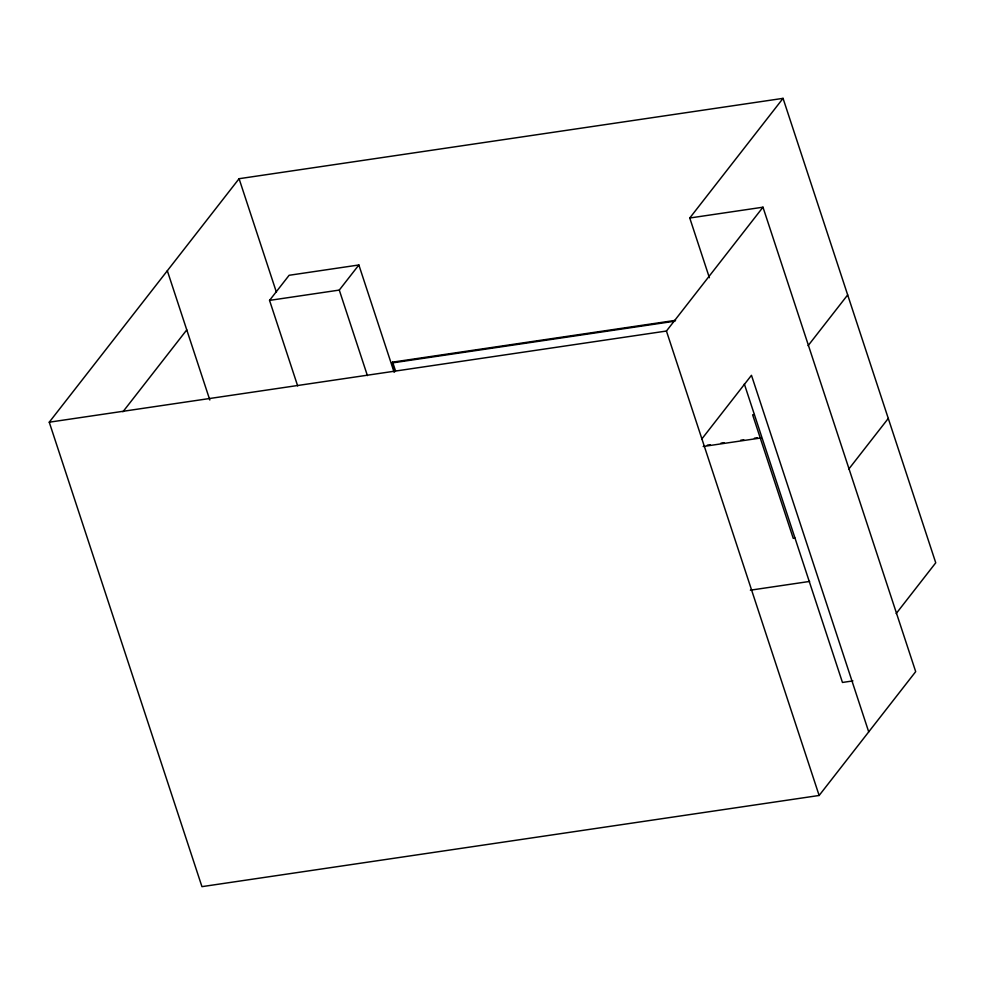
<?xml version="1.0" encoding="UTF-8"?>
<svg xmlns="http://www.w3.org/2000/svg" width="985" height="985" viewBox="0 0 985 985"><rect width="100%" height="100%" fill="white"/><g stroke="black" fill="none" stroke-linecap="round" stroke-linejoin="round"><path stroke-width="1.48" d="M709.385 277.708L689.759 218.005L762.981 207.195L915.693 671.635L819.138 795.474L201.95 886.648L49.25 422.196L239.084 178.704L783.05 98.352L935.75 562.804L896.178 613.569M122.94 411.767L186.768 329.889M297.667 385.911L269.545 300.388L289.122 275.283L358.86 264.977L394.123 372.244M269.545 300.388L339.283 290.082L358.86 264.977M394.837 371.665L391.981 362.973L392.633 362.135L675.562 320.347M689.759 218.005L783.05 98.352M49.25 422.196L666.439 331.034L762.981 207.195M701.899 438.879L751.469 375.285L868.721 731.892M808.094 345.686L847.679 294.921M848.701 469.18L888.285 418.428M391.981 362.973L674.91 321.184M754.387 414.574L752.638 414.833L793.245 538.339L794.993 538.081M707.316 445.158L710.357 444.703M720.983 443.139L724.024 442.684M740.732 440.221L743.774 439.766M754.399 438.202L757.44 437.746M703.192 446.5L761.048 437.956M750.373 590.187L809.633 581.433M852.924 680.906L842.458 682.457L744.34 384.002M666.439 331.034L819.138 795.474M392.633 362.135L395.49 370.828M339.283 290.082L367.405 375.605M239.084 178.704L276.428 292.274M167.327 270.752L209.817 399.996"/></g></svg>
